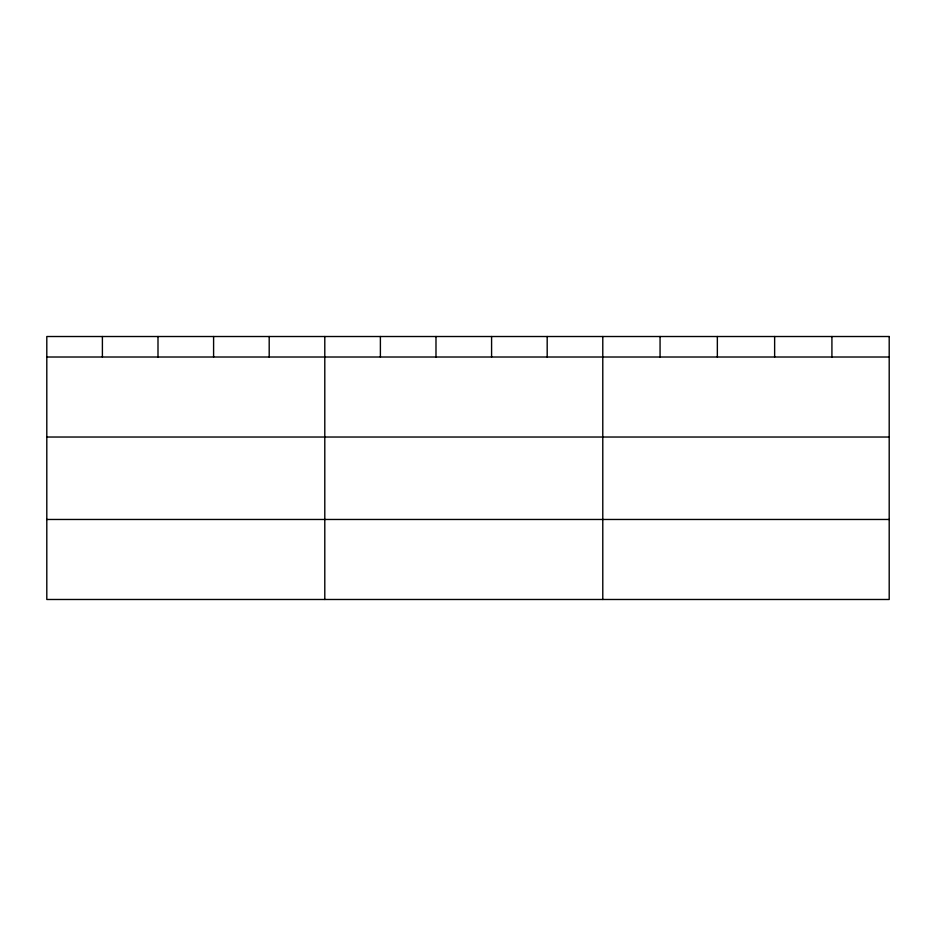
<?xml version="1.0" encoding="UTF-8"?>
<svg xmlns="http://www.w3.org/2000/svg" width="936" height="936" viewBox="0 0 936 936"><rect width="100%" height="100%" fill="white"/><g stroke="black" fill="none" stroke-linecap="round" stroke-linejoin="round"><path stroke-width="1.4" d="M46.8 357.014L889.2 357.014M46.8 437.03L889.2 437.03M46.8 519.468L889.2 519.468M831.917 336.515L831.917 357.014M774.634 336.515L774.634 357.014M717.35 336.515L717.35 357.014M660.067 336.515L660.067 357.014M602.784 336.515L602.784 599.485M547.186 336.515L547.186 357.014M491.587 336.515L491.587 357.014M435.989 336.515L435.989 357.014M380.39 336.515L380.39 357.014M324.792 336.515L324.792 599.485M269.194 336.515L269.194 357.014M213.595 336.515L213.595 357.014M157.997 336.515L157.997 357.014M102.398 336.515L102.398 357.014M889.2 336.515L46.8 336.515L46.8 599.485L889.2 599.485L889.2 336.515"/></g></svg>
